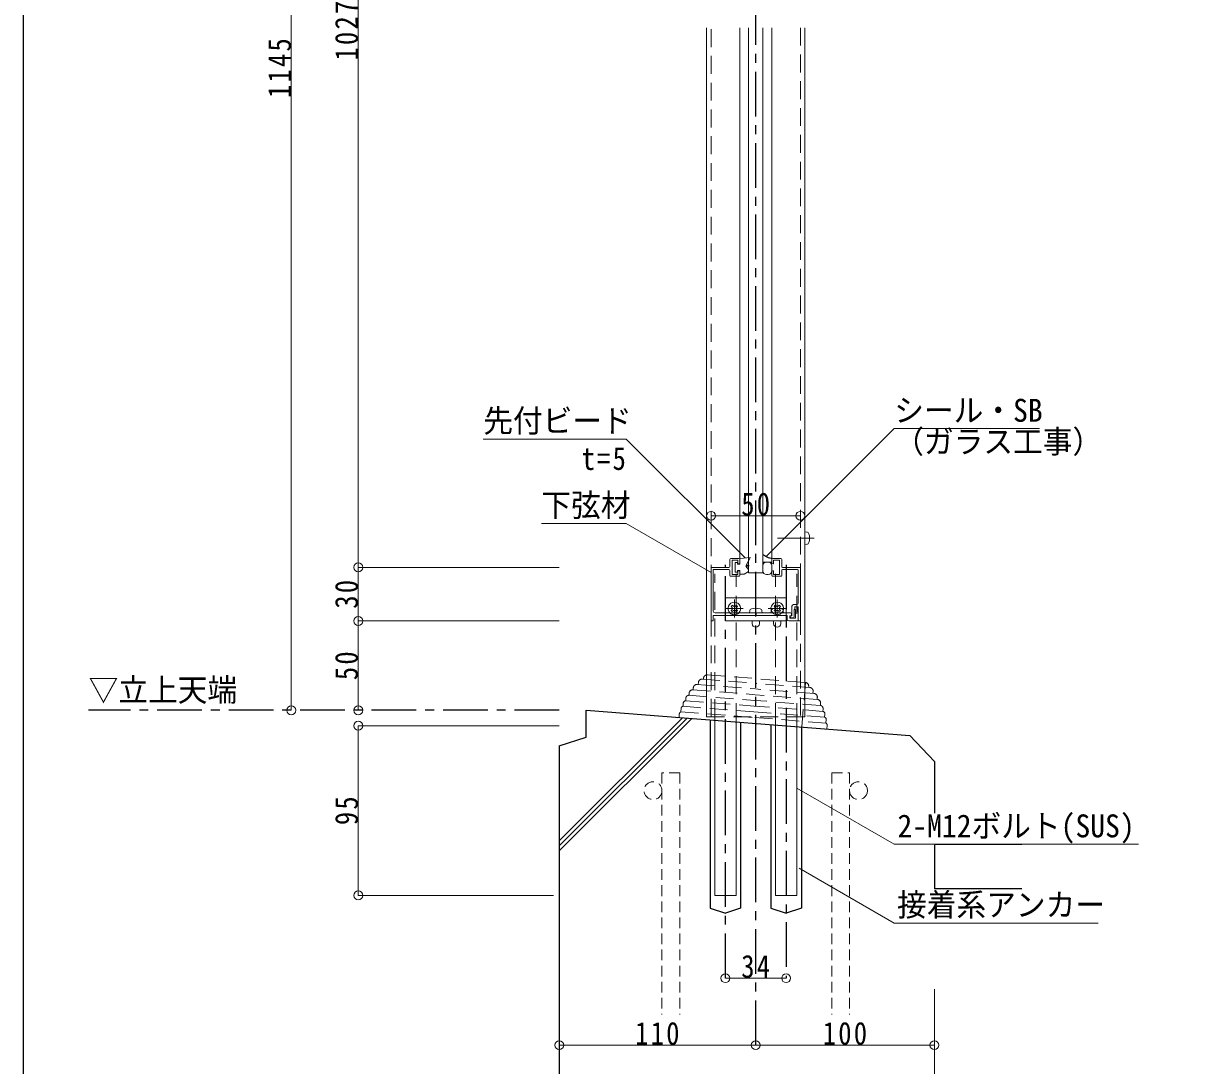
# Model space of a CAD drawing. Units: millimetres at full size, sheet at 1:5; some dimension numbers follow another scale. Extents: x -1050 to 1050, y -742 to 742.
# Drawn here: x -990 to -339, y -423 to 160 of the extents above; entities that cross this region are included whole.
import ezdxf
from ezdxf.enums import TextEntityAlignment as Align

# ---------------------------------------------------------------- set-up
doc = ezdxf.new("R2010")
doc.units = ezdxf.units.MM
doc.header["$LTSCALE"] = 5
for name, pattern in [('CHAIN1', [8, 5, -1, 1, -1]), ('DASHED1', [1.8, 1.2, -0.6]), ('DASHED2', [3, 2, -1])]:
    doc.linetypes.add(name, pattern=pattern)
for name, color, linetype in [('0-0_通り芯', 7, 'CHAIN1'), ('0-1_躯体', 134, 'Continuous'), ('1-5_図枠1_1', 7, 'Continuous')]:
    doc.layers.add(name, color=color, linetype=linetype)
for name, color, linetype, lineweight in [('0-3_寸法', 54, 'Continuous', 20), ('0-4_手摺部材', 92, 'Continuous', 20), ('0-7_ガラス', 6, 'Continuous', 20), ('0-8_その他', 11, 'Continuous', 20), ('0-9_文字', 3, 'Continuous', 20), ('0-A_支柱', 6, 'Continuous', 20), ('0-B_足元', 4, 'Continuous', 20)]:
    doc.layers.add(name, color=color, linetype=linetype, lineweight=lineweight)
doc.styles.add('ＭＳ ゴシック', font='')
doc.styles.get('ＭＳ ゴシック').set_extended_font_data('MS Gothic')

# ---------------------------------------------------------------- blocks, each defined once
blk = doc.blocks.new('dimension_origin')
at = {"color": 0, "linetype": 'Continuous', "lineweight": -2}
blk.add_circle((0, 0), 1.25, dxfattribs=at)

msp = doc.modelspace()

# ---------------------------------------------------------------- linework, layer by layer
at = {"layer": '0-0_通り芯'}
for p, q in [((-580, -411.793), (-580, 507.012)), ((-597, -374.293), (-597, -142.959)), ((-563, -142.959), (-563, -374.293)), ((-690, -224.293), (-953.426, -224.293))]:
    msp.add_line(p, q, dxfattribs=at)
at = {"layer": '0-0_通り芯', "linetype": 'DASHED1'}
msp.add_line((-580, -169.793), (-580, -171.293), dxfattribs=at)
at = {"layer": '0-1_躯体'}
for p, q in [((-690, -297.4), (-621.061, -228.461)), ((-690, -300.2), (-618.462, -228.663)), ((-690, -303), (-615.864, -228.864)), ((-605.5, -229.667), (-605.5, -335.011)), ((-588.5, -230.984), (-588.5, -335.011)), ((-571.5, -232.3), (-571.5, -335.011)), ((-554.5, -233.617), (-554.5, -335.011)), ((-480, -252.899), (-493.689, -238.328)), ((-690, -244.283), (-690, -464.293)), ((-480, -252.899), (-480, -281.856)), ((-480, -299.283), (-431.048, -299.283)), ((-480, -299.78), (-480, -324.283)), ((-431.048, -324.283), (-480, -324.283)), ((-605.5, -335.011), (-597, -337.959)), ((-588.5, -335.011), (-597, -337.959)), ((-571.5, -335.011), (-563, -337.959)), ((-554.5, -335.011), (-563, -337.959))]:
    msp.add_line(p, q, dxfattribs=at)
msp.add_lwpolyline([(-690, -244.283), (-675, -239.283), (-675, -224.283), (-493.689, -238.328)], dxfattribs=at)
at = {"layer": '0-3_寸法'}
for p, q in [((-840, -224.293), (-840, 495)), ((-802.5, -144.293), (-802.5, 457)), ((-605, -115.411), (-555, -115.411)), ((-690, -144.293), (-802.5, -144.293)), ((-802.5, -174.293), (-802.5, -144.293)), ((-690, -174.293), (-802.5, -174.293)), ((-802.5, -224.293), (-802.5, -174.293)), ((-802.5, -232.959), (-690, -232.959)), ((-802.5, -232.959), (-802.5, -327.959)), ((-693.199, -327.959), (-802.5, -327.959)), ((-597, -374.293), (-563, -374.293)), ((-480, -380.459), (-480, -449.293)), ((-480, -380.459), (-480, -449.293)), ((-690, -411.793), (-580, -411.793)), ((-690, -411.793), (-580, -411.793)), ((-580, -411.793), (-480, -411.793)), ((-580, -411.793), (-480, -411.793))]:
    msp.add_line(p, q, dxfattribs=at)
at = {"layer": '0-4_手摺部材'}
for p, q in [((-594.5, -139.793), (-594.5, -143.793)), ((-594, -139.293), (-589.5, -139.293)), ((-593.3, -140.293), (-590, -140.293)), ((-590, -140.293), (-590, -142.293)), ((-590, -142.293), (-589.5, -142.293)), ((-589, -139.793), (-589, -141.793)), ((-571, -141.793), (-571, -139.793)), ((-570.5, -139.293), (-566, -139.293)), ((-566.7, -140.293), (-570, -140.293)), ((-566.7, -140.293), (-566.7, -148.293)), ((-565.5, -139.793), (-565.5, -143.793)), ((-605, -144.793), (-605, -173.793)), ((-604.5, -144.293), (-595, -144.293)), ((-603.8, -145.493), (-595, -145.493)), ((-603.8, -168.793), (-603.8, -145.493)), ((-594.5, -145.993), (-594.5, -148.793)), ((-594, -149.293), (-589.5, -149.293)), ((-590, -146.293), (-590, -148.293)), ((-590, -146.293), (-589.5, -146.293)), ((-589, -146.793), (-589, -148.793)), ((-571, -148.793), (-571, -146.793)), ((-570.5, -146.293), (-570, -146.293)), ((-566, -149.293), (-570.5, -149.293)), ((-570, -146.293), (-570, -148.293)), ((-570, -148.293), (-566.7, -148.293)), ((-565.5, -145.993), (-565.5, -148.793)), ((-565, -144.293), (-555.5, -144.293)), ((-565, -145.493), (-556.7, -145.493)), ((-556.2, -145.993), (-556.2, -164.093)), ((-555, -144.793), (-555, -173.793)), ((-593.195, -166.747), (-593.766, -166.157)), ((-593.195, -167.837), (-593.766, -168.429)), ((-593.195, -166.747), (-592.997, -167.293)), ((-593.195, -167.838), (-592.997, -167.293)), ((-592.545, -166.097), (-593.136, -165.527)), ((-592.545, -168.488), (-593.136, -169.059)), ((-592.545, -166.097), (-592, -166.296)), ((-592.545, -168.488), (-592, -168.29)), ((-591.455, -166.097), (-592, -166.296)), ((-591.455, -168.488), (-592, -168.29)), ((-591.455, -166.097), (-590.864, -165.527)), ((-591.455, -168.488), (-590.864, -169.059)), ((-590.805, -166.747), (-591.003, -167.293)), ((-590.805, -167.838), (-591.003, -167.293)), ((-590.805, -166.747), (-590.234, -166.157)), ((-590.805, -167.838), (-590.234, -168.429)), ((-583.402, -168.674), (-583.5, -169.793)), ((-576.598, -168.674), (-576.5, -169.793)), ((-571.402, -168.674), (-571.5, -169.793)), ((-569.195, -166.747), (-569.766, -166.157)), ((-569.195, -167.837), (-569.766, -168.429)), ((-569.195, -166.747), (-568.997, -167.293)), ((-569.195, -167.838), (-568.997, -167.293)), ((-568.545, -166.097), (-569.136, -165.527)), ((-568.545, -168.488), (-569.136, -169.059)), ((-568.545, -166.097), (-568, -166.296)), ((-568.545, -168.488), (-568, -168.29)), ((-567.455, -166.097), (-568, -166.296)), ((-567.455, -168.488), (-568, -168.29)), ((-567.455, -166.097), (-566.864, -165.527)), ((-567.455, -168.488), (-566.864, -169.059)), ((-566.805, -166.747), (-567.003, -167.293)), ((-566.805, -167.838), (-567.003, -167.293)), ((-566.805, -166.747), (-566.234, -166.157)), ((-566.805, -167.838), (-566.234, -168.429)), ((-564.598, -168.674), (-564.5, -169.793)), ((-559.8, -166.093), (-559.8, -171.493)), ((-558.8, -165.093), (-557.2, -165.093)), ((-558.6, -167.793), (-558.2, -167.793)), ((-558.6, -167.793), (-558.6, -171.993)), ((-558.2, -166.293), (-558.2, -167.793)), ((-558.2, -166.293), (-557.464, -166.293)), ((-558.2, -166.293), (-558.2, -167.793)), ((-558.2, -166.293), (-556.2, -166.293)), ((-558.2, -167.793), (-557.8, -167.793)), ((-557.8, -167.793), (-557.8, -172.793)), ((-556.3, -171.693), (-556.464, -167.256)), ((-556.2, -166.293), (-556.2, -173.093)), ((-604.5, -174.293), (-603.8, -174.293)), ((-603.8, -171.293), (-603.8, -174.293)), ((-603.8, -171.293), (-562.5, -171.293)), ((-602.8, -169.793), (-560.6, -169.793)), ((-582, -174.293), (-582, -175.793)), ((-578, -174.293), (-578, -175.793)), ((-570, -174.293), (-570, -175.793)), ((-566, -174.293), (-566, -175.793)), ((-563, -174.293), (-563, -171.293)), ((-562.5, -171.293), (-562.5, -173.293)), ((-561.5, -174.293), (-556.3, -174.293)), ((-561, -171.393), (-561, -172.793)), ((-561, -171.393), (-560.1, -171.393)), ((-561, -172.793), (-557.8, -172.793)), ((-560.7, -171.493), (-560.7, -172.193)), ((-560.7, -171.493), (-559.8, -171.493)), ((-560.7, -172.193), (-559.8, -172.493)), ((-560.1, -170.293), (-560.1, -171.393)), ((-559.8, -172.493), (-559.1, -172.493)), ((-556.3, -171.693), (-556.3, -174.293)), ((-556.3, -173.093), (-556.3, -174.293)), ((-556.3, -173.093), (-556.2, -173.093)), ((-556.3, -174.293), (-555.5, -174.293))]:
    msp.add_line(p, q, dxfattribs=at)
at = {"layer": '0-4_手摺部材', "linetype": 'CHAIN1'}
for p, q in [((-592, -162.293), (-592, -169.793)), ((-568, -162.293), (-568, -169.793)), ((-597, -167.293), (-587, -167.293)), ((-573, -167.293), (-563, -167.293)), ((-592, -171.293), (-592, -172.293)), ((-568, -171.293), (-568, -172.293))]:
    msp.add_line(p, q, dxfattribs=at)
at = {"layer": '0-4_手摺部材', "linetype": 'DASHED1'}
for p, q in [((-597, -169.793), (-597, -171.293)), ((-592, -169.793), (-592, -171.293)), ((-568, -169.793), (-568, -171.293)), ((-563, -171.293), (-563, -169.793))]:
    msp.add_line(p, q, dxfattribs=at)
at = {"layer": '0-4_手摺部材'}
for points in [[(-593.3, -140.293), (-593.3, -148.293), (-590, -148.293)], [(-570.5, -142.293), (-570, -142.293), (-570, -140.293)], [(-563, -169.793), (-563, -161.293), (-597, -161.293), (-597, -169.793)], [(-597, -171.293), (-597, -174.293), (-580.903, -174.293), (-563, -174.293)]]:
    msp.add_lwpolyline(points, dxfattribs=at)
for centre, radius, start, end in [((-594, -139.793), 0.5, 90, 180), ((-589.5, -139.793), 0.5, 0, 90), ((-589.5, -141.793), 0.5, 270, 360), ((-570.5, -139.793), 0.5, 90, 180), ((-570.5, -141.793), 0.5, 180, 270), ((-566, -139.793), 0.5, 0, 90), ((-604.5, -144.793), 0.5, 90, 180), ((-595, -143.793), 0.5, 270, 360), ((-595, -145.993), 0.5, 0, 90), ((-594, -148.793), 0.5, 180, 270), ((-589.5, -146.793), 0.5, 0, 90), ((-589.5, -148.793), 0.5, 270, 360), ((-570.5, -146.793), 0.5, 90, 180), ((-570.5, -148.793), 0.5, 180, 270), ((-566, -148.793), 0.5, 270, 360), ((-565, -143.793), 0.5, 180, 270), ((-565, -145.993), 0.5, 90, 180), ((-556.7, -145.993), 0.5, 0, 90), ((-555.5, -144.793), 0.5, 0, 90), ((-602.8, -168.793), 1, 180, 270), ((-592, -167.293), 3.5, 314.41531, 225.58469), ((-592, -167.293), 2.1, 122.7575, 147.2425), ((-592, -167.293), 2.1, 212.74607, 237.2425), ((-592, -167.293), 2.1, 32.7575, 57.2425), ((-592, -167.293), 2.1, 302.7575, 327.2425), ((-582.107, -168.787), 1.3, 105.88085, 175), ((-580, -176.193), 9, 74.11915, 105.88085), ((-577.893, -168.787), 1.3, 5, 74.11915), ((-568, -167.293), 3.5, 314.41531, 225.58469), ((-570.107, -168.787), 1.3, 105.88085, 175), ((-568, -176.193), 9, 74.11915, 105.88085), ((-568, -167.293), 2.1, 122.7575, 147.2425), ((-568, -167.293), 2.1, 212.74607, 237.2425), ((-568, -167.293), 2.1, 32.7575, 57.2425), ((-568, -167.293), 2.1, 302.7575, 327.2425), ((-565.893, -168.787), 1.3, 5, 74.11915), ((-558.8, -166.093), 1, 90, 180), ((-557.464, -167.293), 1, 2.1211, 90), ((-557.2, -164.093), 1, 270, 360), ((-604.5, -173.793), 0.5, 180, 270), ((-561.5, -173.293), 1, 180, 270), ((-560.6, -170.293), 0.5, 0, 90), ((-559.1, -171.993), 0.5, 270, 360), ((-555.5, -173.793), 0.5, 270, 360), ((-580, -175.793), 2, 180, 270), ((-580, -175.793), 2, 270, 360), ((-568, -175.793), 2, 180, 270), ((-568, -175.793), 2, 270, 360)]:
    msp.add_arc(centre, radius, start, end, dxfattribs=at)
at = {"layer": '0-4_手摺部材', "linetype": 'DASHED1'}
for centre in [(-592, -167.293), (-568, -167.293)]:
    msp.add_arc(centre, 3.5, 225.58469, 314.41531, dxfattribs=at)
at = {"layer": '0-7_ガラス'}
for p, q in [((-584, 157.854), (-584, -147.293)), ((-576, -147.293), (-576, 157.854)), ((-584, -147.293), (-576, -147.293))]:
    msp.add_line(p, q, dxfattribs=at)
at = {"layer": '0-8_その他'}
for p, q in [((-591.5, -141.543), (-591.5, -147.043)), ((-590.3, -141.543), (-591.5, -141.543)), ((-590.3, -141.543), (-590.3, -142.493)), ((-590.3, -142.493), (-589, -142.493)), ((-589, -139.474), (-589, -142.493)), ((-583.192, -138.712), (-588.82, -139.275)), ((-585.386, -143.143), (-583.094, -138.859)), ((-584, -143.143), (-585.386, -143.143)), ((-576, -141.293), (-576, -137.137)), ((-571, -141.293), (-576, -141.293)), ((-574, -141.293), (-573, -141.293)), ((-571, -141.293), (-571, -139.293)), ((-590.3, -147.043), (-591.5, -147.043)), ((-590.3, -146.093), (-589, -146.093)), ((-590.3, -146.093), (-590.3, -147.043)), ((-589, -146.093), (-589, -147.893)), ((-586.5, -148.043), (-588.85, -148.043)), ((-586.5, -148.043), (-584, -146.543)), ((-585.6, -143.543), (-584, -145.543)), ((-584, -143.543), (-585.6, -143.543)), ((-584, -146.543), (-584, -145.543)), ((-583.9, -143.243), (-583.9, -143.443)), ((-576, -146.293), (-576, -143.293)), ((-573, -148.293), (-574, -148.293)), ((-571, -143.293), (-571, -146.293))]:
    msp.add_line(p, q, dxfattribs=at)
at = {"layer": '0-8_その他', "linetype": 'DASHED1'}
for p, q in [((-632.5, -259.293), (-632.5, -394.568)), ((-622.5, -259.293), (-632.5, -259.293)), ((-622.5, -259.293), (-622.5, -394.568)), ((-537.5, -259.293), (-527.5, -259.293)), ((-537.5, -259.293), (-537.5, -394.568)), ((-527.5, -259.293), (-527.5, -394.568))]:
    msp.add_line(p, q, dxfattribs=at)
at = {"layer": '0-8_その他'}
msp.add_lwpolyline([(-571, -139.293), (-571.016, -139.29), (-571.063, -139.281), (-571.14, -139.267), (-571.245, -139.247), (-571.375, -139.222), (-571.527, -139.192), (-571.696, -139.157), (-571.879, -139.117), (-572.071, -139.073), (-572.267, -139.023), (-572.461, -138.97), (-572.648, -138.914), (-572.824, -138.857), (-572.983, -138.802), (-573.12, -138.75), (-573.232, -138.706), (-573.314, -138.672), (-573.365, -138.651), (-573.382, -138.643), (-573.399, -138.636), (-573.45, -138.614), (-573.533, -138.576), (-573.647, -138.523), (-573.79, -138.454), (-573.956, -138.369), (-574.144, -138.269), (-574.347, -138.157), (-574.56, -138.035), (-574.778, -137.906), (-574.993, -137.775), (-575.201, -137.646), (-575.394, -137.525), (-575.568, -137.414), (-575.718, -137.319), (-575.839, -137.241), (-575.927, -137.184), (-575.982, -137.149), (-576, -137.137)], dxfattribs=at)
at = {"layer": '0-8_その他', "linetype": 'DASHED1'}
for centre in [(-637.5, -269.293), (-522.5, -269.293)]:
    msp.add_circle(centre, 5, dxfattribs=at)
at = {"layer": '0-8_その他'}
for centre, radius, start, end in [((-588.8, -139.474), 0.2, 95.71059, 180), ((-584, -143.243), 0.1, 0, 90), ((-583.182, -138.812), 0.1, 331.84892, 95.71059), ((-574, -143.293), 2, 90, 180), ((-573, -143.293), 2, 360, 90), ((-588.85, -147.893), 0.15, 180, 270), ((-584, -143.443), 0.1, 270, 360), ((-574, -146.293), 2, 180, 270), ((-573, -146.293), 2, 270, 360)]:
    msp.add_arc(centre, radius, start, end, dxfattribs=at)
at = {"layer": '0-9_文字'}
for points in [[(-574.144, -138.269), (-502.5, -66.625), (-421.25, -66.625)], [(-585.931, -139.011), (-652.5, -72.44), (-732.5, -72.44)], [(-605, -147.14), (-652.5, -119.716), (-700, -119.716)], [(-557, -267.827), (-502.5, -299.293), (-365.712, -299.293)], [(-555.77, -312.674), (-502.5, -343.429), (-388.431, -343.429)]]:
    msp.add_lwpolyline(points, dxfattribs=at)
at = {"layer": '0-A_支柱'}
for p, q in [((-607.5, -227.959), (-607.5, 157.854)), ((-589, -139.293), (-589, 157.854)), ((-571, -139.293), (-571, 157.854)), ((-552.5, -227.959), (-552.5, 157.854))]:
    msp.add_line(p, q, dxfattribs=at)
at = {"layer": '0-A_支柱', "linetype": 'DASHED2'}
msp.add_line((-607.5, -227.959), (-552.5, -227.959), dxfattribs=at)
at = {"layer": '0-B_足元', "linetype": 'DASHED2'}
for p, q in [((-605, -227.959), (-605, 157.854)), ((-555, 157.854), (-555, -227.959)), ((-603, -227.997), (-603, -147.959)), ((-591, -230.237), (-591, -147.959)), ((-569, -230.237), (-569, -147.959)), ((-557, -230.237), (-557, -147.959)), ((-610.154, -206.839), (-579.855, -209.186)), ((-609.221, -206.309), (-609.267, -206.908)), ((-607.072, -204.47), (-579.654, -206.594)), ((-552.236, -208.718), (-579.654, -206.594)), ((-617.255, -214.618), (-617.355, -215.91)), ((-615.305, -212.856), (-580.349, -215.563)), ((-614.956, -211.676), (-615.049, -212.875)), ((-612.978, -209.83), (-580.102, -212.377)), ((-612.123, -208.692), (-612.216, -209.889)), ((-547.227, -214.923), (-580.102, -212.377)), ((-549.556, -211.533), (-579.855, -209.186)), ((-554.167, -233.643), (-552.236, -208.718)), ((-550.397, -210.866), (-550.443, -211.464)), ((-547.896, -213.668), (-547.989, -214.865)), ((-620.598, -220.419), (-620.725, -222.07)), ((-619.097, -217.542), (-619.206, -218.949)), ((-619.206, -218.949), (-580.842, -221.921)), ((-617.355, -215.91), (-580.597, -218.757)), ((-543.838, -221.605), (-580.597, -218.757)), ((-545.393, -218.271), (-580.349, -215.563)), ((-545.556, -217.052), (-545.649, -218.252)), ((-543.738, -220.314), (-543.838, -221.605)), ((-622.812, -226.393), (-622.961, -228.314)), ((-621.794, -223.146), (-621.952, -225.183)), ((-621.952, -225.183), (-581.338, -228.329)), ((-620.725, -222.068), (-581.091, -225.138)), ((-541.456, -228.209), (-581.091, -225.138)), ((-542.477, -224.893), (-580.842, -221.921)), ((-542.368, -223.486), (-542.477, -224.893)), ((-541.329, -226.559), (-541.457, -228.211)), ((-540.724, -231.475), (-581.338, -228.329)), ((-540.566, -229.438), (-540.724, -231.475)), ((-540.06, -232.804), (-540.209, -234.724))]:
    msp.add_line(p, q, dxfattribs=at)
at = {"layer": '0-B_足元', "linetype": 'CHAIN1'}
msp.add_line((-547.28, -127.959), (-567.895, -127.959), dxfattribs=at)
at = {"layer": '0-B_足元'}
for p, q in [((-551.381, -124.557), (-552.5, -124.459)), ((-552.5, -124.459), (-552.5, -131.459)), ((-551.381, -131.361), (-552.5, -131.459)), ((-603, -327.959), (-603, -227.997)), ((-591, -230.237), (-591, -327.959)), ((-569, -230.237), (-569, -327.959)), ((-557, -327.959), (-557, -230.237)), ((-591, -327.959), (-603, -327.959)), ((-569, -327.959), (-557, -327.959))]:
    msp.add_line(p, q, dxfattribs=at)
for centre, radius, start, end in [((-551.494, -125.852), 1.3, 15.88085, 85), ((-558.9, -127.959), 9, 344.11915, 15.88085), ((-551.494, -130.066), 1.3, 275, 344.11915)]:
    msp.add_arc(centre, radius, start, end, dxfattribs=at)
at = {"layer": '0-B_足元', "linetype": 'DASHED2'}
for centre, radius, start, end in [((-610.086, -208.893), 2.047, 82.13172, 174.36668), ((-607.227, -206.464), 2, 85.57037, 175.57037), ((-615.395, -214.716), 1.862, 87.21512, 177.00937), ((-613.005, -211.784), 1.954, 82.14105, 176.8256), ((-552.391, -210.712), 2, 355.57037, 85.57037), ((-549.94, -213.553), 2.047, 356.77406, 89.00903), ((-619.117, -220.427), 1.48, 93.44582, 179.68258), ((-617.436, -217.569), 1.661, 87.19312, 179.061), ((-547.5, -216.858), 1.954, 354.31514, 88.9997), ((-545.591, -220.123), 1.862, 354.13138, 83.92563), ((-621.363, -226.513), 1.455, 113.90662, 175.28093), ((-620.588, -223.272), 1.212, 96.49139, 174.0318), ((-544.013, -223.257), 1.661, 352.07974, 83.94762), ((-542.792, -226.339), 1.48, 351.45817, 77.69492), ((-541.777, -229.377), 1.212, 357.10894, 74.64935), ((-541.511, -232.699), 1.455, 355.85981, 57.23412)]:
    msp.add_arc(centre, radius, start, end, dxfattribs=at)
at = {"layer": '1-5_図枠1_1'}
msp.add_lwpolyline([(-990, 682.5), (-990, -707.5), (990, -707.5)], dxfattribs=at)

# ---------------------------------------------------------------- block references
at = {"layer": '0-3_寸法', "xscale": 2, "yscale": 2}
for p, rotation in [((-605, -115.411), 180), ((-802.5, -144.293), 90), ((-802.5, -144.293), 270), ((-802.5, -174.293), 90), ((-802.5, -174.293), 270), ((-840, -224.293), 270), ((-802.5, -224.293), 270), ((-802.5, -232.959), 90), ((-802.5, -327.959), 270), ((-597, -374.293), 180), ((-690, -411.793), 180), ((-690, -411.793), 180), ((-580, -411.793), 180), ((-580, -411.793), 180)]:
    msp.add_blockref('dimension_origin', p, dxfattribs=dict(at, rotation=rotation))
for p in [(-555, -115.411), (-563, -374.293), (-580, -411.793), (-580, -411.793), (-480, -411.793), (-480, -411.793)]:
    msp.add_blockref('dimension_origin', p, dxfattribs=at)

# ---------------------------------------------------------------- texts
at = {"layer": '0-3_寸法', "char_height": 12.83, "attachment_point": 7, "rotation": 90, "style": 'ＭＳ ゴシック'}
for s, insert in [('\\T1.17;\\W0.85;1027', (-802.5, 139.479)), ('\\T1.17;\\W0.85;1145', (-840, 118.479)), ('\\T1.17;\\W0.85;30', (-802.5, -167.418)), ('\\T1.17;\\W0.85;50', (-802.5, -207.418)), ('\\T1.17;\\W0.85;95', (-802.5, -288.584))]:
    msp.add_mtext(s, dxfattribs=dict(at, insert=insert))
at = {"layer": '0-3_寸法', "char_height": 12.83, "attachment_point": 7, "style": 'ＭＳ ゴシック'}
for s, insert in [('\\T1.17;\\W0.85;50', (-588.125, -115.411)), ('\\T1.17;\\W0.85;34', (-588.125, -374.293)), ('\\T1.17;\\W0.85;110', (-647.5, -411.793)), ('\\T1.17;\\W0.85;110', (-647.5, -411.793)), ('\\T1.17;\\W0.85;100', (-542.5, -411.793)), ('\\T1.17;\\W0.85;100', (-542.5, -411.793))]:
    msp.add_mtext(s, dxfattribs=dict(at, insert=insert))
at = {"layer": '0-9_文字', "style": 'ＭＳ ゴシック', "width": 0.95}
for s, p in [('シール・SB', (-502.5, -66.625)), ('先付ビード', (-732.5, -72.44)), ('（ガラス工事）', (-502.5, -84.125)), ('下弦材', (-700, -119.716)), ('▽立上天端', (-953.426, -223.127)), ('2-M12ボルト(SUS)', (-500.712, -299.293)), ('接着系アンカー', (-500.931, -343.429))]:
    msp.add_text(s, height=12.83, dxfattribs=at).set_placement(p, align=Align.BOTTOM_LEFT)
at = {"layer": '0-9_文字', "insert": (-677.5, -89.94), "char_height": 12.83, "attachment_point": 7, "style": 'ＭＳ ゴシック'}
msp.add_mtext('\\T1.17;\\W0.85;t=5', dxfattribs=at)

doc.saveas('drawing.dxf')
